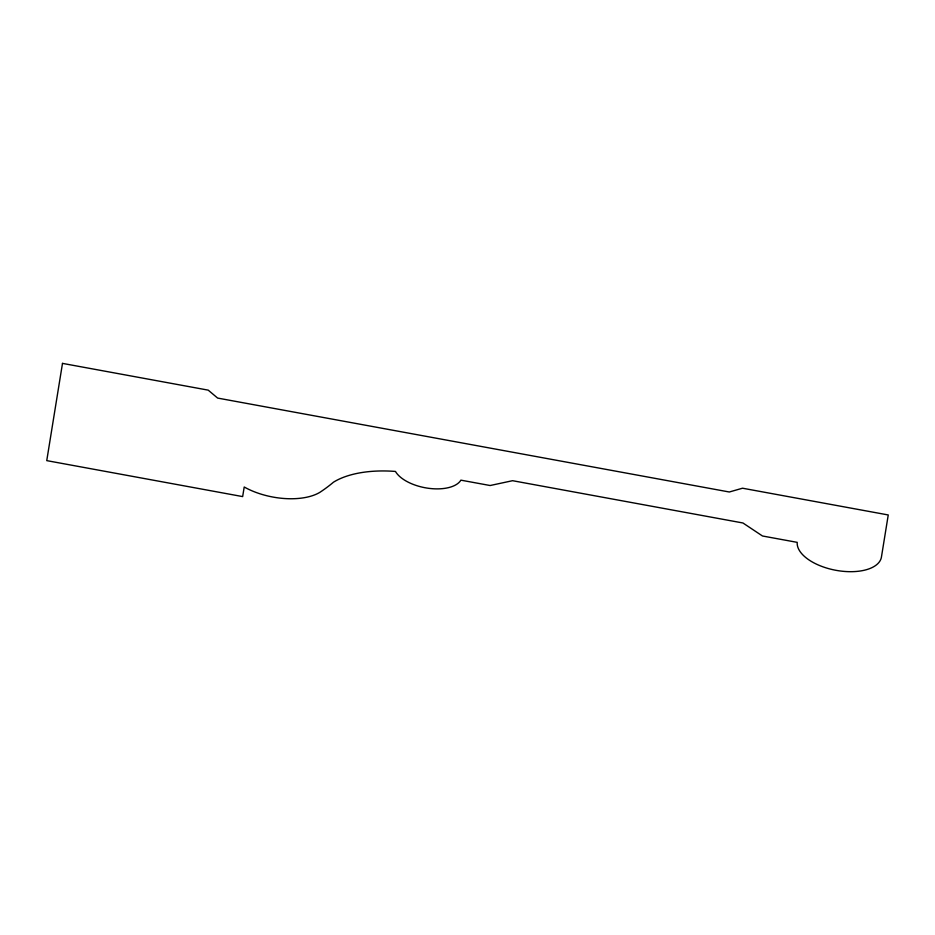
<?xml version="1.0" encoding="UTF-8"?>
<svg xmlns="http://www.w3.org/2000/svg" width="935" height="935" viewBox="0 0 935 935"><rect width="100%" height="100%" fill="white"/><g stroke="black" fill="none" stroke-linecap="round" stroke-linejoin="round"><path stroke-width="1.4" d="M62.493 363.388L46.75 460.628L242.656 496.59L244.21 486.995A52.524 26.18 10.8 0 0 319.84 492.359A302.134 150.617 10.8 0 0 333.479 482.191A89.117 44.424 10.8 0 1 395.458 471.439A34.63 17.262 10.8 0 0 428.592 488.304A34.63 17.262 10.8 0 0 460.885 480.158L490.139 485.522L512.567 480.695L742.928 522.981L762.481 535.989L797.216 542.358A42.776 21.318 10.8 0 0 836.428 570.397A42.776 21.318 10.8 0 0 881.389 557.342L888.25 514.963L742.53 488.21L729.312 491.997L217.633 398.076L208.213 390.14L62.493 363.388"/></g></svg>
